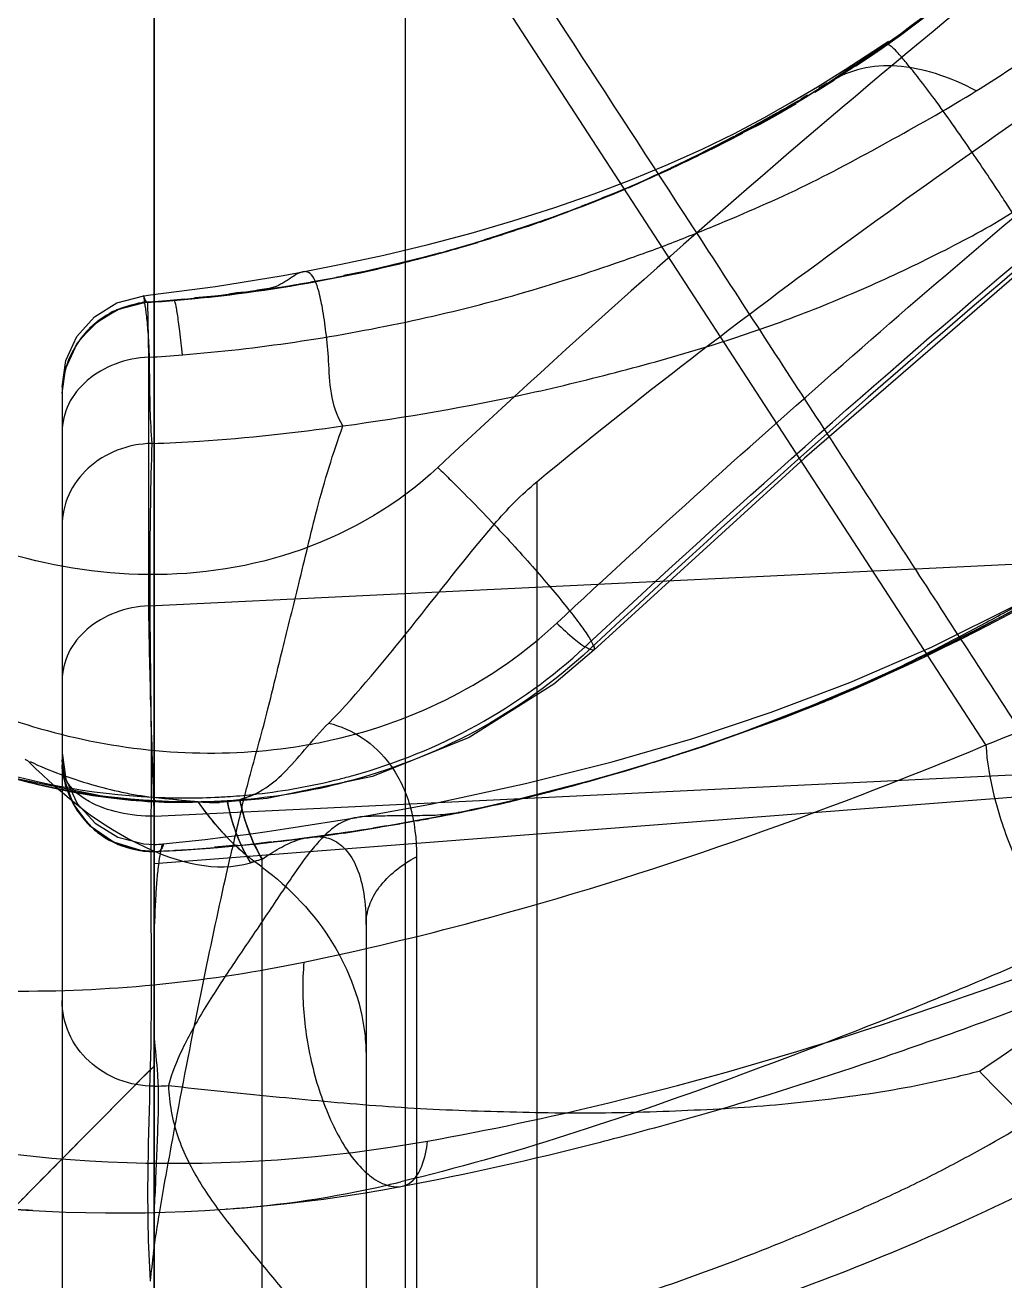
# Model space of a CAD drawing. Header units: millimetres. Extents: x 23075 to 24509, y -21593 to -20579.
# Drawn here: x 23388.79 to 23392.016, y -20964.942 to -20960.808 of the extents above; entities that cross this region are included whole.
import ezdxf

# ---------------------------------------------------------------- set-up
doc = ezdxf.new("R2010")
doc.units = ezdxf.units.MM
doc.header["$LTSCALE"] = 8
doc.layers.add('Cav-cor', color=30, linetype='Continuous')

# ---------------------------------------------------------------- blocks, each defined once
blk = doc.blocks.new('20160901.135302')
at = {"layer": 'Cav-cor', "color": 241}
for p, q in [((-2.7936, -31.62), (-2.7936, -59.3632)), ((-3.62, -73.9832), (-3.62, -34.1646)), ((-0.881, -54.6043), (-3.7562, -50.1842)), ((-1.0639, -52.1943), (-1.1621, -52.269)), ((-1.3563, -52.3967), (-1.1202, -52.2347)), ((-1.1878, -52.2829), (-1.1276, -52.2358)), ((-1.1222, -52.2361), (-1.1558, -52.2602)), ((-1.2235, -52.3056), (-1.158, -52.2615)), ((-1.2186, -52.299), (-1.2015, -52.2874)), ((-1.2465, -52.3281), (-1.3102, -52.3709)), ((-1.2955, -52.3569), (-1.2235, -52.3056)), ((-1.3912, -52.4202), (-1.2728, -52.3433)), ((-1.362, -52.4), (-1.3224, -52.374)), ((-1.3244, -52.3731), (-1.3509, -52.3937)), ((-1.2714, -52.3381), (-1.3342, -52.3827)), ((-1.3307, -52.3772), (-1.3147, -52.3668)), ((-1.3288, -52.3807), (-1.2798, -52.3455)), ((-1.3795, -52.416), (-1.444, -52.4565)), ((-1.4321, -52.4448), (-1.359, -52.4004)), ((-1.3833, -52.4158), (-1.3912, -52.4202)), ((-1.3509, -52.3937), (-1.362, -52.4)), ((-1.4359, -52.4483), (-1.5241, -52.5015)), ((-1.4315, -52.4414), (-1.4042, -52.4243)), ((-1.5214, -52.4986), (-1.5769, -52.5318)), ((-1.5348, -52.5033), (-1.4987, -52.4855)), ((-1.5255, -52.498), (-1.4692, -52.4682)), ((-1.4901, -52.4771), (-1.4684, -52.464)), ((-1.6282, -52.556), (-1.5988, -52.5397)), ((-1.5988, -52.5397), (-1.5697, -52.5234)), ((-1.6257, -52.5618), (-1.7658, -52.6298)), ((-1.7061, -52.5982), (-1.6616, -52.5743)), ((-1.6777, -52.5835), (-1.6282, -52.556)), ((-1.6178, -52.5544), (-1.6492, -52.5714)), ((-1.7676, -52.6301), (-1.742, -52.6172)), ((-1.742, -52.6172), (-1.7098, -52.6005)), ((-1.8171, -52.6588), (-1.9329, -52.7116)), ((-1.8747, -52.6852), (-1.7915, -52.6421)), ((-1.7915, -52.6421), (-1.7676, -52.6301)), ((-1.8908, -52.693), (-2.0156, -52.7503)), ((-1.889, -52.6922), (-1.9184, -52.7046)), ((-1.8841, -52.6901), (-1.9099, -52.7022)), ((-1.9043, -52.6978), (-1.8548, -52.6735)), ((-1.8975, -52.696), (-1.874, -52.6851)), ((-1.874, -52.6851), (-1.8566, -52.677)), ((-1.9955, -52.7416), (-2.0745, -52.777)), ((-2.0577, -52.7699), (-1.9955, -52.7416)), ((-1.9834, -52.7372), (-2.0517, -52.7664)), ((-1.9868, -52.7371), (-1.9188, -52.7074)), ((-1.97, -52.7293), (-1.9498, -52.7197)), ((-2.191, -52.8219), (-2.0979, -52.7868)), ((-2.146, -52.8037), (-2.0745, -52.777)), ((-2.122, -52.7967), (-2.0426, -52.7616)), ((-2.07, -52.7745), (-2.0969, -52.7861)), ((-2.0517, -52.7664), (-2.07, -52.7745)), ((-2.1868, -52.8226), (-2.2638, -52.8519)), ((-2.2384, -52.8406), (-2.1528, -52.8092)), ((-2.2138, -52.831), (-2.1977, -52.8246)), ((-2.1201, -52.7958), (-2.1794, -52.8194)), ((-2.5155, -52.9365), (-2.3165, -52.87)), ((-2.2826, -52.858), (-2.3918, -52.8983)), ((-2.3486, -52.8832), (-2.2555, -52.8482)), ((-2.2594, -52.8492), (-2.3054, -52.8675)), ((-2.3047, -52.8654), (-2.2666, -52.8519)), ((-2.2225, -52.8361), (-2.2555, -52.8482)), ((-2.2515, -52.8455), (-2.2271, -52.8362)), ((-2.4332, -52.9122), (-2.5099, -52.9352)), ((-2.484, -52.9268), (-2.4379, -52.9114)), ((-2.406, -52.9011), (-2.3724, -52.8893)), ((-2.616, -52.9678), (-2.5536, -52.9498)), ((-2.593, -52.9606), (-2.5121, -52.9372)), ((-2.4728, -52.9249), (-2.5618, -52.9515)), ((-2.4867, -52.9277), (-2.532, -52.942)), ((-2.9509, -53.0514), (-2.6895, -52.9878)), ((-2.716, -52.9947), (-2.7757, -53.011)), ((-2.681, -52.9865), (-2.7508, -53.0044)), ((-2.6774, -52.9844), (-2.7306, -52.999)), ((-2.7002, -52.9908), (-2.6857, -52.9868)), ((-2.6956, -52.9895), (-2.6239, -52.9695)), ((-2.5972, -52.9628), (-2.6528, -52.9779)), ((-2.5943, -52.9609), (-2.652, -52.9779)), ((-2.884, -53.0363), (-2.9487, -53.051)), ((-2.914, -53.0433), (-2.8234, -53.0225)), ((-2.8999, -53.0397), (-2.8546, -53.0297)), ((-2.7904, -53.0147), (-2.8812, -53.0358)), ((-2.7962, -53.015), (-2.8515, -53.0297)), ((-2.7194, -52.9968), (-2.8016, -53.0176)), ((-2.7943, -53.0147), (-2.7372, -53.0004)), ((-3.1408, -53.0867), (-3.0912, -53.0787)), ((-3.1301, -53.0465), (-3.1304, -53.0465)), ((-3.1119, -53.0828), (-2.9554, -53.0524)), ((-3.0679, -53.0749), (-3.1103, -53.0825)), ((-3.0274, -53.0672), (-3.1046, -53.0803)), ((-2.9619, -53.0541), (-3.0207, -53.0654)), ((-2.933, -53.047), (-2.9948, -53.059)), ((-2.9499, -53.0516), (-2.8945, -53.0378)), ((-3.4494, -53.1287), (-3.3185, -53.1144)), ((-3.4137, -53.1263), (-3.3067, -53.1123)), ((-3.3765, -53.1215), (-3.2714, -53.1061)), ((-3.3185, -53.1144), (-3.1177, -53.0839)), ((-3.3135, -53.1137), (-3.2395, -53.102)), ((-3.3104, -53.1122), (-3.2064, -53.0968)), ((-3.2486, -53.1033), (-3.2714, -53.1061)), ((-3.1259, -53.0853), (-3.2145, -53.1001)), ((-3.2141, -53.0995), (-3.1523, -53.0883)), ((-3.16, -53.09), (-3.1124, -53.0825)), ((-3.7425, -53.1709), (-3.6587, -53.1479)), ((-3.6412, -53.1466), (-3.659, -53.1483)), ((-3.6398, -53.1473), (-3.6565, -53.1488)), ((-3.5193, -53.1372), (-3.6505, -53.1488)), ((-3.6433, -53.1476), (-3.6432, -53.1476)), ((-3.6424, -53.1478), (-3.6433, -53.1483)), ((-3.6432, -53.1476), (-3.6424, -53.1478)), ((-3.6425, -53.1469), (-3.6426, -53.1469)), ((-3.6417, -53.1463), (-3.6412, -53.1466)), ((-3.5882, -53.143), (-3.6413, -53.1467)), ((-3.6412, -53.148), (-3.641, -53.148)), ((-3.6405, -53.1466), (-3.64, -53.1473)), ((-3.6373, -53.3279), (-3.6405, -53.1466)), ((-3.6402, -53.1458), (-3.6402, -53.1457)), ((-3.566, -53.1421), (-3.6289, -53.1473)), ((-3.5239, -53.1374), (-3.5921, -53.1432)), ((-3.5703, -53.1417), (-3.5342, -53.1384)), ((-3.5518, -53.1391), (-3.4423, -53.1306)), ((-3.4786, -53.1342), (-3.5302, -53.1393)), ((-3.51, -53.1371), (-3.448, -53.1302)), ((-3.3671, -53.1223), (-3.4857, -53.1325)), ((-3.4017, -53.1263), (-3.4461, -53.1311)), ((-3.3942, -53.1238), (-3.3715, -53.1209)), ((-3.3917, -53.1238), (-3.3765, -53.1215)), ((-3.7416, -53.1717), (-3.8165, -53.2183)), ((-3.8164, -53.2175), (-3.8739, -53.2827)), ((-3.8745, -53.2842), (-3.9108, -53.3633)), ((-3.923, -53.4464), (-3.9103, -53.3606)), ((-3.6373, -54.1466), (-3.6373, -53.3279)), ((-3.923, -53.4268), (-3.923, -59.1597)), ((-2.3597, -53.738), (-2.3597, -67.2256)), ((-3.6373, -54.1466), (-0.1887, -53.9795)), ((-0.9475, -54.2433), (-0.8504, -54.1926)), ((-0.8386, -54.1867), (-0.9091, -54.2237)), ((-0.9969, -54.2672), (-0.8696, -54.2021)), ((-2.2008, -54.2811), (-2.1907, -54.2717)), ((-1.1348, -54.3339), (-0.9969, -54.2672)), ((-1.0814, -54.3087), (-0.9811, -54.2596)), ((-0.9475, -54.2433), (-1.0278, -54.2834)), ((-2.1935, -54.2855), (-2.2008, -54.2811)), ((-2.1863, -54.2899), (-2.1935, -54.2855)), ((-2.1797, -54.2838), (-2.1863, -54.2899)), ((-2.172, -54.2921), (-2.1863, -54.2899)), ((-1.1909, -54.3607), (-1.0814, -54.3087)), ((-1.0641, -54.3011), (-1.1425, -54.3383)), ((-1.2814, -54.4008), (-1.1348, -54.3339)), ((-1.4602, -54.4766), (-1.2814, -54.4008)), ((-1.2701, -54.3962), (-1.3635, -54.4367)), ((-1.1909, -54.3607), (-1.2928, -54.4063)), ((-1.2302, -54.3791), (-1.2217, -54.3751)), ((-1.3458, -54.4291), (-1.4284, -54.4638)), ((-1.6594, -54.5538), (-1.4602, -54.4766)), ((-1.5237, -54.5023), (-1.4693, -54.4804)), ((-1.4163, -54.4588), (-1.4828, -54.486)), ((-1.8464, -54.5825), (-1.5883, -54.4968)), ((-1.4828, -54.486), (-1.5539, -54.5141)), ((-2.1122, -54.6596), (-1.8464, -54.5825)), ((-1.9293, -54.647), (-1.8912, -54.6346)), ((-1.889, -54.6339), (-1.9105, -54.6409)), ((-3.9178, -54.7094), (-3.923, -54.6535)), ((-3.6189, -54.8392), (-0.158, -54.6715)), ((-2.3969, -54.7317), (-2.1122, -54.6596)), ((-2.1233, -54.7048), (-1.955, -54.6541)), ((-2.1094, -54.7011), (-2.0377, -54.68)), ((-2.0025, -54.6687), (-1.9569, -54.6555)), ((-3.6194, -54.995), (0.2236, -54.6975)), ((-2.7102, -54.7992), (-2.3969, -54.7317)), ((-2.1757, -54.7198), (-2.4149, -54.7819)), ((-2.2827, -54.7498), (-2.2144, -54.7305)), ((-2.2448, -54.7397), (-2.2189, -54.7324)), ((-2.2189, -54.7324), (-2.2078, -54.7292)), ((-2.2078, -54.7292), (-2.1831, -54.7221)), ((-2.1532, -54.7139), (-2.1963, -54.726)), ((-2.1831, -54.7221), (-2.1765, -54.7202)), ((-2.1029, -54.6996), (-2.1695, -54.718)), ((-2.1415, -54.7101), (-2.1233, -54.7048)), ((-2.1415, -54.7101), (-2.1233, -54.7048)), ((-2.4313, -54.7856), (-2.3663, -54.7703)), ((-2.3945, -54.7782), (-2.3431, -54.7642)), ((-2.3595, -54.7695), (-2.2998, -54.7532)), ((-3.3308, -54.8095), (-3.3289, -54.8019)), ((-3.3289, -54.8019), (-3.3262, -54.7912)), ((-3.3262, -54.7912), (-3.325, -54.7865)), ((-3.325, -54.7865), (-3.3225, -54.7765)), ((-2.9462, -54.8421), (-2.7102, -54.7992)), ((-2.5485, -54.8133), (-2.6312, -54.8294)), ((-2.5142, -54.8059), (-2.582, -54.8192)), ((-2.53, -54.808), (-2.4733, -54.7953)), ((-2.4494, -54.7912), (-2.3942, -54.7767)), ((-3.1759, -54.8784), (-2.9511, -54.8428)), ((-2.9462, -54.8421), (-2.9511, -54.8428)), ((-2.8935, -54.839), (-2.8994, -54.8392)), ((-2.7288, -54.849), (-2.8199, -54.866)), ((-2.7533, -54.8534), (-2.818, -54.8648)), ((-2.6899, -54.8418), (-2.7667, -54.8555)), ((-2.6618, -54.8364), (-2.7388, -54.8512)), ((-2.5869, -54.8211), (-2.6748, -54.8382)), ((-2.6317, -54.8305), (-2.6618, -54.8364)), ((-3.2474, -54.8891), (-3.1759, -54.8784)), ((-3.0151, -54.8961), (-3.0987, -54.9075)), ((-3.0882, -54.9074), (-2.9819, -54.8912)), ((-3.0151, -54.8961), (-2.9456, -54.8858)), ((-2.9967, -54.8931), (-2.9175, -54.8815)), ((-2.9956, -54.8944), (-2.8764, -54.8745)), ((-2.7984, -54.8614), (-2.9064, -54.8806)), ((-2.8552, -54.871), (-2.9001, -54.8787)), ((-3.6306, -54.9144), (-3.6306, -54.9399)), ((-3.5902, -54.9301), (-3.4523, -54.9151)), ((-3.4523, -54.9151), (-3.3852, -54.9072)), ((-3.3461, -54.9347), (-3.4212, -54.9406)), ((-3.3277, -54.9342), (-3.2354, -54.923)), ((-3.2935, -54.9316), (-3.1781, -54.9166)), ((-3.2349, -54.9236), (-3.2919, -54.9306)), ((-3.2145, -54.9221), (-3.2269, -54.9235)), ((-3.2145, -54.9221), (-3.2005, -54.9205)), ((-3.2059, -54.9211), (-3.0727, -54.9037)), ((-3.2042, -54.9208), (-3.1238, -54.9102)), ((-3.1667, -54.9164), (-3.1556, -54.915)), ((-3.1556, -54.915), (-3.1377, -54.9127)), ((-3.0591, -54.9022), (-3.142, -54.9132)), ((-3.1377, -54.9127), (-3.1191, -54.9103)), ((-3.62, -54.9551), (-3.6642, -54.9521)), ((-3.6306, -54.9399), (-3.6307, -54.9831)), ((-3.5275, -54.9513), (-3.62, -54.9559)), ((-3.62, -54.955), (-3.6069, -54.9547)), ((-3.6058, -54.9547), (-3.6056, -54.9547)), ((-3.6056, -54.9547), (-3.6057, -54.9547)), ((-3.5718, -54.9529), (-3.6056, -54.9547)), ((-3.6051, -54.9546), (-3.6051, -54.9546)), ((-3.5517, -54.9502), (-3.4873, -54.9475)), ((-3.5449, -54.951), (-3.5359, -54.9505)), ((-3.4066, -54.9414), (-3.4338, -54.9436)), ((-3.3753, -54.9997), (-3.3707, -54.9788)), ((-3.3707, -54.9788), (-3.3693, -54.9728)), ((-3.2642, -60.138), (-3.2642, -54.9805)), ((-2.7558, -54.9721), (-2.7558, -67.4298)), ((-3.3816, -55.0282), (-3.3753, -54.9997)), ((-3.3029, -54.992), (-3.289, -54.9879)), ((-3.2642, -55.0064), (-3.289, -54.9879)), ((-3.3852, -55.0445), (-3.3816, -55.0282)), ((-2.922, -55.195), (-2.922, -67.7332)), ((-3.3772, -56.1319), (-3.3817, -56.1322))]:
    blk.add_line(p, q, dxfattribs=at)
for points in [[(4.5937, -50.0345), (4.5482, -50.0283), (4.2531, -50.0325), (3.8702, -50.1064), (3.4083, -50.2591), (2.8677, -50.4994), (2.2563, -50.8309), (1.5834, -51.2521), (0.8608, -51.7565), (0.1011, -52.3339), (-0.683, -52.9725), (-1.478, -53.6598), (-2.172, -54.2921)], [(-0.7874, -54.1646), (-0.8491, -54.1974), (-0.9089, -54.2285), (-0.967, -54.258), (-1.0237, -54.2862), (-1.0807, -54.3139), (-1.1388, -54.3414), (-1.1972, -54.3683), (-1.2551, -54.3943), (-1.3117, -54.4191), (-1.3663, -54.4424), (-1.4182, -54.464), (-1.4328, -54.47)], [(-1.1276, -52.2358), (-1.0881, -52.207), (-1.0416, -52.1721), (-0.9894, -52.1319), (-0.9344, -52.0883), (-0.8793, -52.0435), (-0.8241, -51.9974)], [(-1.1621, -52.269), (-1.2224, -52.3115), (-1.2465, -52.3281)], [(-3.1304, -53.0465), (-3.0041, -53.0219), (-2.8639, -52.9919), (-2.7181, -52.9566), (-2.5764, -52.919), (-2.4383, -52.879), (-2.3008, -52.8349), (-2.1706, -52.7899), (-2.0502, -52.7437), (-1.9334, -52.6954), (-1.8181, -52.6445), (-1.7091, -52.5913), (-1.6127, -52.5402), (-1.5252, -52.4906), (-1.4356, -52.4374), (-1.3449, -52.3812), (-1.2533, -52.322), (-1.2186, -52.299)], [(-1.3307, -52.3772), (-1.3941, -52.4216), (-1.4613, -52.4638)], [(-1.5106, -52.4923), (-1.4791, -52.4736), (-1.4005, -52.4265)], [(-1.5061, -52.494), (-1.5668, -52.5292), (-1.6257, -52.5618)], [(-1.6824, -52.5919), (-1.7338, -52.618), (-1.7775, -52.6396), (-1.8417, -52.6706)], [(-1.8551, -52.6755), (-1.8292, -52.6625), (-1.7986, -52.6468), (-1.7658, -52.6298)], [(-2.0307, -52.7583), (-1.973, -52.7302), (-1.9498, -52.7198)], [(-2.3304, -52.8748), (-2.3939, -52.899), (-2.45, -52.9156)], [(-3.6536, -53.1253), (-3.6317, -53.1228), (-3.4181, -53.0946), (-3.1955, -53.0585), (-3.1301, -53.0465)], [(-3.923, -53.425), (-3.9105, -53.339), (-3.8739, -53.2602), (-3.8164, -53.195), (-3.7427, -53.149), (-3.654, -53.1253)], [(-3.9103, -53.3614), (-3.8733, -53.2821), (-3.8151, -53.2168), (-3.7406, -53.1709), (-3.6561, -53.1484)], [(-3.6505, -53.1488), (-3.7303, -53.1677), (-3.802, -53.2074), (-3.8604, -53.2649)], [(-3.8326, -53.2316), (-3.7576, -53.1777), (-3.6697, -53.1492), (-3.6407, -53.1459)], [(-0.8724, -54.2046), (-0.7751, -54.1516), (-0.7004, -54.1103)], [(-1.5883, -54.4968), (-1.3289, -54.3991), (-1.0599, -54.2826), (-0.7673, -54.1362)], [(-2.172, -54.2921), (-2.3039, -54.4039), (-2.5825, -54.5801), (-2.9004, -54.7084), (-3.2474, -54.7806), (-3.4051, -54.7932)], [(-3.7704, -54.7778), (-4.1102, -54.7084), (-4.4903, -54.5636), (-4.7475, -54.4192)], [(-1.4192, -54.4644), (-1.5459, -54.5147), (-1.8129, -54.6107), (-2.0683, -54.691), (-2.3221, -54.7604), (-2.5745, -54.8185)], [(-3.923, -54.6302), (-3.9102, -54.7172), (-3.8728, -54.7969), (-3.814, -54.8623), (-3.7388, -54.908), (-3.6536, -54.93), (-3.62, -54.9317)], [(-3.62, -54.9563), (-3.6536, -54.9546), (-3.7387, -54.9326), (-3.8139, -54.8869), (-3.8727, -54.8215), (-3.9102, -54.7419), (-3.923, -54.6548)], [(-3.8299, -54.8715), (-3.8865, -54.7973), (-3.9178, -54.7095)], [(-3.405, -54.7932), (-3.5972, -54.7928), (-3.7704, -54.7778)], [(-3.8299, -54.8702), (-3.7534, -54.9235), (-3.6642, -54.9508)], [(-3.3852, -54.9072), (-3.3169, -54.8986), (-3.2474, -54.8891)], [(-3.2935, -54.9316), (-3.4098, -54.9425), (-3.5275, -54.9513)]]:
    blk.add_lwpolyline(points, dxfattribs=at)
for centre, radius, start, end in [((-3.7598, -49.068), 4.0641, 285.0136, 287.3884), ((-4.0423, -48.0809), 5.09, 285.4573, 287.3831), ((-3.9064, -48.5224), 4.629, 281.9744, 285.0163), ((-3.6215, -53.4485), 0.3015, 93.9797, 180.0005), ((-3.9916, -48.2024), 4.9576, 274.0384, 276.2944), ((-3.9566, -48.1503), 5.0063, 273.6202, 274.6172), ((-4.0124, -47.2844), 6.0552, 273.55142, 274.61028), ((-3.9474, -48.3447), 6.6175, 290.91019, 299.37497), ((-3.9558, -48.3221), 6.6412, 292.81024, 298.69137), ((-5.3957, -45.77), 9.5641, 296.16524, 298.16921), ((-4.2049, -48.1881), 6.8687, 295.74245, 296.14456), ((-3.894, -48.4893), 6.4631, 290.22704, 292.87968), ((-3.7274, -48.9326), 5.9895, 289.59627, 290.19808), ((-3.4191, -52.8727), 1.7576, 280.2414, 282.775), ((-3.7815, -48.7757), 6.1555, 288.24888, 289.58074), ((-4.0858, -47.8512), 7.1288, 287.39175, 288.01709), ((-3.9595, -48.241), 6.719, 288.02109, 288.26255), ((-3.6216, -54.6536), 0.3014, 180.0017, 272.9535), ((-3.5066, -52.7455), 2.0327, 276.3598, 284.1608), ((-3.4933, -52.7824), 2.008, 279.7239, 284.4088), ((-3.4926, -52.8061), 1.9705, 284.1958, 285.5358), ((-3.9642, -48.3997), 6.5683, 285.13938, 285.54951), ((-4.0125, -48.2258), 6.7488, 285.54881, 285.79097), ((-5.9803, -41.5725), 13.6869, 286.1356, 286.28807), ((-4.0575, -48.0666), 6.9143, 285.79122, 286.0877), ((-4.6869, -45.8711), 9.1982, 286.18301, 286.33382), ((-3.5155, -52.6692), 2.1096, 273.7151, 274.8236), ((-3.514, -52.6867), 2.092, 274.8235, 276.0267), ((-3.502, -52.7307), 2.0604, 275.0202, 279.7189), ((-3.5128, -52.6988), 2.0798, 276.0276, 276.3867), ((-3.8272, -48.9161), 6.0341, 283.23193, 284.96755), ((-3.9247, -48.5451), 6.4176, 284.95293, 285.13847), ((-3.5181, -52.6116), 2.1671, 267.2013, 272.9642), ((-3.555, -52.9104), 1.882, 272.0144, 272.3996), ((-2.554, -54.1433), 1.1268, 215.0707, 217.3947), ((-3.5068, -52.671), 2.1204, 270.9142, 272.7276), ((-3.5164, -52.6556), 2.1232, 272.9813, 273.7155), ((-3.5063, -52.6822), 2.1091, 272.7285, 273.4646), ((-3.5058, -52.6914), 2.0999, 273.4643, 274.5829), ((-2.7786, -54.6813), 0.6095, 190.3697, 210.647), ((-3.4165, -54.4779), 0.3155, 277.0263, 284.4697), ((2.9114, -56.3655), 6.4332, 166.00262, 166.82454), ((-3.5051, -52.6998), 2.0915, 274.5833, 275.0308), ((-2.7388, -54.6724), 0.609, 190.4946, 210.3836), ((-3.7714, -49.1374), 5.8059, 280.89891, 283.1952), ((-2.6486, -54.2149), 1.0082, 217.426, 218.2775), ((-2.691, -54.2485), 0.9541, 218.2755, 219.4157), ((-3.9648, -48.1333), 6.8284, 280.19061, 280.4652), ((-3.9087, -48.436), 6.5206, 280.46396, 280.91839), ((-2.7682, -53.9557), 0.8841, 279.0565, 279.7289), ((-4.1311, -47.2285), 7.7482, 277.87842, 278.68144), ((-4.2243, -46.6078), 8.3758, 278.6707, 279.31649), ((-4.1155, -47.2706), 7.7042, 279.31616, 279.75167), ((-3.6215, -54.6302), 0.3015, 270.2851, 276.073), ((-4.0055, -47.9391), 7.0274, 273.83168, 277.65774), ((-3.899, -49.0379), 5.9239, 274.81848, 276.63536), ((5.6256, -56.991), 9.2186, 167.08509, 167.35406), ((3.7332, -56.5574), 7.2771, 166.82828, 167.08248), ((-3.9625, -48.4867), 6.4788, 276.75512, 277.05552), ((-4.0412, -47.8724), 7.0981, 277.46396, 277.87188), ((-3.9438, -48.4043), 6.5591, 273.17248, 273.565), ((-3.9217, -48.7461), 6.2166, 273.5577, 274.80136), ((-2.8396, -54.3845), 0.7523, 230.5299, 233.3192), ((-2.7928, -54.689), 0.5933, 207.7563, 210.7118), ((-2.1664, -58.7371), 3.9138, 106.29, 106.8808), ((-2.145, -58.7915), 3.972, 106.3662, 106.7396), ((19.921, -55.0235), 23.5518, 179.90157, 180.16987), ((-6.4419, -40.4277), 16.0771, 290.02984, 291.44191), ((-5.9085, -41.8883), 14.522, 288.69584, 290.02622), ((123.6416, -182.0771), 179.378, 135.191051, 135.389017), ((-5.4077, -43.3817), 12.947, 286.17326, 288.71493), ((-3.6215, -55.4053), 0.3223, 270.2682, 272.8703), ((-3.867, -49.5745), 6.1582, 272.43509, 272.74232), ((-3.5501, -51.2442), 4.7374, 256.0589, 280.0941), ((-5.0782, -44.5004), 11.7807, 284.89665, 286.15008), ((-3.7378, -51.1199), 5.025, 256.8246, 280.7266), ((-3.6227, -52.7181), 3.4226, 274.0388, 282.977), ((-4.2142, -50.1538), 6.0543, 282.98209, 283.43382), ((-1.0692, -56.6181), 2.5757, 172.3977, 174.4404)]:
    blk.add_arc(centre, radius, start, end, dxfattribs=at)
at = {"layer": 'Cav-cor', "color": 241, "extrusion": (0, 0, -1)}
blk.add_ellipse((-3.922, -55.6304), major_axis=(-1, 0), ratio=0.809558, start_param=3.046786, end_param=3.141593, dxfattribs=at)
at = {"layer": 'Cav-cor', "color": 241}
for points in [[(-5.8399, -54.5158), (-5.6598, -54.1472), (-5.2994, -53.4454), (-4.8014, -52.4748), (-4.376, -51.58), (-4.0314, -50.7459), (-3.7701, -49.9722), (-3.5859, -49.261), (-3.482, -48.6061), (-3.4594, -47.995), (-3.5254, -47.4091), (-3.699, -46.8292), (-3.9756, -46.2416), (-4.3634, -45.629), (-4.8649, -44.9893), (-5.4677, -44.3216), (-5.9597, -43.851), (-6.2296, -43.6135)], [(-1.362, -52.4), (-1.3694, -52.4048), (-1.3758, -52.4111), (-1.3833, -52.4158)], [(-2.0561, -52.7684), (-2.0038, -52.7453), (-1.952, -52.7209), (-1.9005, -52.696)], [(-2.3099, -52.8676), (-2.2274, -52.8384), (-2.1455, -52.8075), (-2.0653, -52.7724)], [(-2.5005, -53.8785), (-2.4575, -53.8281), (-2.4107, -53.7803), (-2.3597, -53.738)], [(-2.1229, -54.7063), (-2.163, -54.7178), (-2.2033, -54.7289), (-2.2436, -54.7396)], [(-3.3377, -54.7834), (-3.3142, -54.7773), (-3.2914, -54.7682), (-3.2702, -54.7564)], [(-3.4889, -54.7912), (-3.5828, -54.7945), (-3.6772, -54.7896), (-3.7704, -54.7778)], [(-3.7703, -54.7777), (-3.6727, -54.7901), (-3.5738, -54.7959), (-3.4756, -54.7916)], [(-3.3178, -54.9653), (-3.3465, -54.9109), (-3.3669, -54.8515), (-3.3781, -54.791)], [(-3.2642, -54.9805), (-3.2998, -54.92), (-3.3248, -54.8523), (-3.3377, -54.7834)], [(-2.8994, -54.8392), (-2.915, -54.8395), (-2.9307, -54.8399), (-2.9462, -54.8421)], [(-2.5778, -54.8192), (-2.5914, -54.822), (-2.6051, -54.8247), (-2.6188, -54.827)], [(-3.6223, -56.2773), (-3.6162, -56.2316), (-3.6091, -56.186), (-3.6014, -56.1404)]]:
    blk.add_open_spline(points, degree=3, dxfattribs=at)
for points, knots in [([(-5.8399, -54.5158), (-5.6667, -54.1613), (-5.3211, -53.4869), (-4.8234, -52.5187), (-4.3944, -51.6209), (-4.0466, -50.786), (-3.782, -50.0112), (-3.5933, -49.2957), (-3.4844, -48.6316), (-3.4584, -48.006), (-3.5262, -47.4017), (-3.7068, -46.8078), (-3.9935, -46.2091), (-4.3888, -45.5937), (-4.8943, -44.9545), (-5.5084, -44.2796), (-5.9745, -43.838), (-6.2296, -43.6135)], [0, 0, 0, 0, 0.096126, 0.184602, 0.265199, 0.338482, 0.404797, 0.464527, 0.518538, 0.568442, 0.616613, 0.665929, 0.718925, 0.777845, 0.843763, 0.917222, 1, 1, 1, 1]), ([(4.6265, -48.4989), (4.623, -48.7603), (4.6056, -49.2835), (4.5464, -50.0672), (4.4465, -50.849), (4.287, -51.6249), (4.0551, -52.3892), (3.7409, -53.1335), (3.34, -53.8493), (2.8473, -54.5253), (2.2579, -55.1458), (1.5749, -55.6935), (0.8172, -56.1677), (0.0014, -56.5695), (-0.8597, -56.8999), (-2.0579, -57.2441), (-2.9932, -57.3823), (-3.62, -57.4144)], [0, 0, 0, 0, 0.057408, 0.114885, 0.172476, 0.230318, 0.288592, 0.347524, 0.407346, 0.468316, 0.530695, 0.594644, 0.659999, 0.726527, 0.793992, 0.862204, 1, 1, 1, 1]), ([(4.7816, -50.203), (4.7944, -50.1262), (4.7993, -49.9734), (4.7171, -49.7581), (4.544, -49.5927), (4.2913, -49.4911), (3.9658, -49.4573), (3.5695, -49.4968), (3.1066, -49.6152), (2.5834, -49.8154), (2.0081, -50.0967), (1.1496, -50.5939), (0.024, -51.3785), (-1.3365, -52.4709), (-2.2379, -53.2725), (-2.686, -53.691)], [0, 0, 0, 0, 0.025208, 0.048342, 0.0724, 0.10045, 0.134908, 0.177357, 0.228661, 0.28908, 0.358323, 0.435635, 0.609899, 0.801612, 1, 1, 1, 1]), ([(-2.3597, -53.738), (-2.0276, -53.4627), (-1.3462, -52.942), (-0.3073, -52.2177), (0.7139, -51.5565), (1.6829, -50.9794), (2.5709, -50.5128), (3.502, -50.1165), (4.2021, -49.9694), (4.5958, -50.0348)], [0, 0, 0, 0, 0.161845, 0.321443, 0.475076, 0.618048, 0.744706, 0.850278, 1, 1, 1, 1]), ([(3.7038, -50.0929), (3.494, -50.1679), (3.0538, -50.3567), (2.3819, -50.7168), (1.6641, -51.1656), (0.9134, -51.6905), (0.1421, -52.2778), (-0.9062, -53.1317), (-1.6753, -53.8132), (-2.1797, -54.2838)], [0, 0, 0, 0, 0.092031, 0.197463, 0.314663, 0.441526, 0.575753, 0.715046, 1, 1, 1, 1]), ([(-2.1907, -54.2717), (-1.7198, -53.8326), (-0.7729, -52.991), (0.4422, -52.0129), (1.4065, -51.3167), (2.0905, -50.8671), (2.7398, -50.4895), (3.1682, -50.2791), (3.3749, -50.1896)], [0, 0, 0, 0, 0.278777, 0.548285, 0.674943, 0.793632, 0.902511, 1, 1, 1, 1]), ([(-3.5162, -50.3336), (-3.6459, -50.7054), (-3.942, -51.4361), (-4.633, -52.8495), (-5.2057, -53.8805), (-5.5611, -54.5809)], [0, 0, 0, 0, 0.250338, 0.50059, 1, 1, 1, 1]), ([(-3.5162, -50.3337), (-3.2207, -50.7879), (-2.6469, -51.6695), (-1.9425, -52.7523), (-1.4093, -53.5723), (-1.0362, -54.1453), (-0.6843, -54.6866), (-0.4579, -55.0372), (-0.3478, -55.2064)], [0, 0, 0, 0, 0.27973, 0.542936, 0.666751, 0.784565, 0.895832, 1, 1, 1, 1]), ([(-2.2943, -54.2034), (-1.9745, -53.9049), (-1.3285, -53.3212), (-0.3449, -52.4879), (0.6337, -51.718), (1.2944, -51.2454), (1.6216, -51.0268)], [0, 0, 0, 0, 0.260043, 0.517415, 0.766122, 1, 1, 1, 1]), ([(-0.9128, -52.4513), (-0.847, -52.4107), (-0.7196, -52.3258), (-0.5351, -52.1932), (-0.3576, -52.0588), (-0.2442, -51.9651), (-0.1887, -51.9181)], [0, 0, 0, 0, 0.25785, 0.509819, 0.757489, 1, 1, 1, 1]), ([(-1.2727, -52.3432), (-1.2581, -52.3332), (-1.2002, -52.2931), (-1.143, -52.252), (-1.1003, -52.2209)], [0, 0, 0, 0, 0.251487, 1, 1, 1, 1]), ([(-1.2465, -52.3281), (-1.2522, -52.3319), (-1.2655, -52.337), (-1.2838, -52.3492), (-1.3036, -52.3611), (-1.3176, -52.3687), (-1.3244, -52.3731)], [0, 0, 0, 0, 0.227665, 0.469734, 0.729069, 1, 1, 1, 1]), ([(-1.2186, -52.299), (-1.2212, -52.3007), (-1.231, -52.3101), (-1.238, -52.3223), (-1.2465, -52.3281)], [0, 0, 0, 0, 0.232626, 1, 1, 1, 1]), ([(-0.9257, -52.6546), (-0.9471, -52.6233), (-0.9883, -52.564), (-1.0469, -52.4824), (-1.0978, -52.415), (-1.1389, -52.3635), (-1.1702, -52.3268), (-1.1912, -52.3053), (-1.2076, -52.2945), (-1.2161, -52.2972), (-1.2186, -52.2989)], [0, 0, 0, 0, 0.243149, 0.461908, 0.642586, 0.783187, 0.884545, 0.948308, 0.980452, 1, 1, 1, 1]), ([(-0.9128, -52.4513), (-0.9557, -52.4284), (-1.0407, -52.3915), (-1.1699, -52.3646), (-1.2897, -52.3718), (-1.3607, -52.4008), (-1.3912, -52.4202)], [0, 0, 0, 0, 0.291538, 0.551115, 0.783462, 1, 1, 1, 1]), ([(-1.899, -52.6952), (-1.8524, -52.6727), (-1.7597, -52.6273), (-1.5754, -52.5338), (-1.4427, -52.4533), (-1.3563, -52.3967)], [0, 0, 0, 0, 0.250068, 0.500069, 1, 1, 1, 1]), ([(-3.5257, -53.32), (-3.279, -53.3003), (-2.9134, -53.2454), (-2.4405, -53.1302), (-2.1575, -53.0396), (-1.9379, -52.9611), (-1.7274, -52.8766), (-1.4735, -52.7666), (-1.1881, -52.6111), (-1.0025, -52.5065), (-0.9128, -52.4513)], [0, 0, 0, 0, 0.267123, 0.397732, 0.525176, 0.587768, 0.649378, 0.770046, 0.88625, 1, 1, 1, 1]), ([(-1.6611, -52.5744), (-1.638, -52.5617), (-1.5472, -52.5116), (-1.457, -52.4606), (-1.3912, -52.4202)], [0, 0, 0, 0, 0.254926, 1, 1, 1, 1]), ([(-2.0122, -52.7488), (-1.9516, -52.7227), (-1.8326, -52.6682), (-1.7178, -52.6055), (-1.6611, -52.5744)], [0, 0, 0, 0, 0.505303, 1, 1, 1, 1]), ([(-0.7942, -52.8515), (-0.8046, -52.8355), (-0.8479, -52.7695), (-0.8919, -52.7039), (-0.9257, -52.6546)], [0, 0, 0, 0, 0.242479, 1, 1, 1, 1]), ([(-2.5453, -52.9464), (-2.453, -52.9175), (-2.273, -52.8575), (-2.0975, -52.7855), (-2.0122, -52.7488)], [0, 0, 0, 0, 0.510347, 1, 1, 1, 1]), ([(-1.7824, -53.2878), (-1.6962, -53.261), (-1.5252, -53.2029), (-1.2744, -53.1006), (-1.03, -52.9844), (-0.8704, -52.8997), (-0.7942, -52.8515)], [0, 0, 0, 0, 0.250177, 0.500203, 0.750158, 1, 1, 1, 1]), ([(-3.5536, -53.1403), (-3.5021, -53.1362), (-3.2982, -53.1169), (-3.0958, -53.0825), (-2.946, -53.0507)], [0, 0, 0, 0, 0.252276, 1, 1, 1, 1]), ([(-3.1304, -53.0465), (-3.1411, -53.0486), (-3.1612, -53.0609), (-3.1966, -53.0858), (-3.2277, -53.1003), (-3.2486, -53.1033)], [0, 0, 0, 0, 0.249049, 0.518987, 1, 1, 1, 1]), ([(-2.9983, -53.5543), (-3.0182, -53.5219), (-3.0407, -53.4491), (-3.0442, -53.3437), (-3.0528, -53.2502), (-3.0637, -53.1725), (-3.0763, -53.1127), (-3.0896, -53.0722), (-3.1078, -53.0475), (-3.1239, -53.0453), (-3.1301, -53.0465)], [0, 0, 0, 0, 0.210039, 0.407612, 0.582447, 0.728213, 0.841035, 0.918416, 0.965099, 1, 1, 1, 1]), ([(-3.3185, -53.1144), (-3.3344, -53.1166), (-3.3759, -53.1222), (-3.4174, -53.1279), (-3.4431, -53.1308)], [0, 0, 0, 0, 0.38336, 1, 1, 1, 1]), ([(-3.3475, -53.1164), (-3.3517, -53.117), (-3.3663, -53.1191), (-3.3806, -53.1225), (-3.391, -53.1238)], [0, 0, 0, 0, 0.29076, 1, 1, 1, 1]), ([(-3.3135, -53.1137), (-3.3162, -53.114), (-3.3275, -53.1151), (-3.3388, -53.1153), (-3.3474, -53.1164)], [0, 0, 0, 0, 0.238375, 1, 1, 1, 1]), ([(-3.2715, -53.1061), (-3.2822, -53.1075), (-3.2961, -53.1108), (-3.3101, -53.1132), (-3.3134, -53.1137)], [0, 0, 0, 0, 0.765843, 1, 1, 1, 1]), ([(-3.6545, -53.1254), (-3.6548, -53.1253), (-3.6541, -53.1279), (-3.6543, -53.1304), (-3.6528, -53.1382), (-3.6515, -53.1486), (-3.6492, -53.164), (-3.6465, -53.1837), (-3.6437, -53.2083), (-3.6397, -53.2503), (-3.6362, -53.3142), (-3.6355, -53.4026), (-3.634, -53.5038), (-3.6305, -53.575), (-3.6275, -53.6118)], [0, 0, 0, 0, 0.002034, 0.009311, 0.023241, 0.045211, 0.076527, 0.117615, 0.16835, 0.228621, 0.377426, 0.561679, 0.772566, 1, 1, 1, 1]), ([(-3.6422, -53.1467), (-3.6433, -53.1467), (-3.6467, -53.1447), (-3.6487, -53.1398), (-3.651, -53.1348), (-3.6524, -53.1305), (-3.6539, -53.1279), (-3.654, -53.1255), (-3.6545, -53.1254)], [0, 0, 0, 0, 0.12908, 0.416428, 0.605843, 0.787823, 0.932459, 1, 1, 1, 1]), ([(-3.528, -53.1388), (-3.5299, -53.139), (-3.5385, -53.1397), (-3.547, -53.14), (-3.5536, -53.1403)], [0, 0, 0, 0, 0.229333, 1, 1, 1, 1]), ([(-3.5261, -53.32), (-3.5291, -53.2941), (-3.5333, -53.2578), (-3.5391, -53.2131), (-3.5428, -53.1874), (-3.546, -53.1678), (-3.5488, -53.1526), (-3.5508, -53.1457), (-3.5526, -53.1401), (-3.5536, -53.1403)], [0, 0, 0, 0, 0.429268, 0.601221, 0.743086, 0.854187, 0.933946, 0.982162, 1, 1, 1, 1]), ([(-3.4741, -53.1323), (-3.4795, -53.1329), (-3.4974, -53.135), (-3.5152, -53.1376), (-3.5278, -53.1388)], [0, 0, 0, 0, 0.298396, 1, 1, 1, 1]), ([(-3.4461, -53.1311), (-3.449, -53.1314), (-3.4528, -53.132), (-3.4566, -53.1319), (-3.4582, -53.1322), (-3.4587, -53.1307), (-3.4611, -53.1313), (-3.4641, -53.1312), (-3.4687, -53.1317), (-3.4721, -53.1321), (-3.4739, -53.1323)], [0, 0, 0, 0, 0.309088, 0.385722, 0.425765, 0.457927, 0.518261, 0.636503, 0.801079, 1, 1, 1, 1]), ([(-2.9983, -53.5543), (-2.7928, -53.5258), (-2.4852, -53.4737), (-2.0818, -53.3747), (-1.8816, -53.3187), (-1.7824, -53.2878)], [0, 0, 0, 0, 0.499627, 0.749841, 1, 1, 1, 1]), ([(-3.6373, -53.3279), (-3.6748, -53.3295), (-3.7481, -53.344), (-3.8424, -53.3979), (-3.9072, -53.4779), (-3.923, -53.5432), (-3.923, -53.5746)], [0, 0, 0, 0, 0.272528, 0.531794, 0.772655, 1, 1, 1, 1]), ([(-3.6275, -53.6118), (-3.575, -53.6102), (-3.3645, -53.6), (-3.1549, -53.5758), (-2.9983, -53.5543)], [0, 0, 0, 0, 0.249366, 1, 1, 1, 1]), ([(-3.2452, -54.4858), (-3.2288, -54.421), (-3.1963, -54.2833), (-3.14, -54.0644), (-3.0835, -53.8163), (-3.031, -53.6439), (-2.9983, -53.5543)], [0, 0, 0, 0, 0.208013, 0.440334, 0.703144, 1, 1, 1, 1]), ([(-3.6275, -53.6118), (-3.666, -53.6125), (-3.7426, -53.6272), (-3.8405, -53.6869), (-3.9071, -53.7764), (-3.923, -53.8483), (-3.923, -53.8834)], [0, 0, 0, 0, 0.261927, 0.51691, 0.762029, 1, 1, 1, 1]), ([(-3.6275, -53.6118), (-3.6319, -53.7453), (-3.6353, -53.9902), (-3.6328, -54.3277), (-3.6286, -54.6284), (-3.6302, -54.8177), (-3.6306, -54.9144)], [0, 0, 0, 0, 0.307555, 0.564049, 0.777295, 1, 1, 1, 1]), ([(-2.686, -53.691), (-2.8139, -53.8103), (-3.1214, -53.9925), (-3.6357, -54.07), (-4.1314, -53.988), (-4.4295, -53.8472), (-4.5642, -53.7602)], [0, 0, 0, 0, 0.260864, 0.515287, 0.76077, 1, 1, 1, 1]), ([(-2.686, -53.691), (-2.6714, -53.7049), (-2.6083, -53.7661), (-2.547, -53.8292), (-2.5005, -53.8785)], [0, 0, 0, 0, 0.229384, 1, 1, 1, 1]), ([(-0.9026, -55.678), (-0.8067, -55.6138), (-0.665, -55.5159), (-0.4802, -55.3809), (-0.3455, -55.277), (-0.2129, -55.1698), (-0.0802, -55.0617), (0.0511, -54.9507), (0.222, -54.7964), (0.4325, -54.5988), (0.6322, -54.3889), (0.7846, -54.2126), (0.8965, -54.0754), (1.0089, -53.9357), (1.0843, -53.8419), (1.1213, -53.7938)], [0, 0, 0, 0, 0.12459, 0.185901, 0.246985, 0.308321, 0.369961, 0.431799, 0.49386, 0.618499, 0.743444, 0.806429, 0.870048, 0.934559, 1, 1, 1, 1]), ([(-0.881, -54.6043), (-0.7286, -54.5431), (-0.1414, -54.2975), (0.4335, -54.0236), (0.8565, -53.8137)], [0, 0, 0, 0, 0.258028, 1, 1, 1, 1]), ([(-3.0448, -54.5323), (-2.9481, -54.4332), (-2.7679, -54.2134), (-2.5947, -53.9889), (-2.5005, -53.8785)], [0, 0, 0, 0, 0.488326, 1, 1, 1, 1]), ([(-2.5005, -53.8785), (-2.4549, -53.9269), (-2.3896, -53.9985), (-2.309, -54.0922), (-2.2587, -54.1534), (-2.2186, -54.2053), (-2.1904, -54.2454), (-2.1752, -54.2717), (-2.1702, -54.2857), (-2.1708, -54.2909), (-2.172, -54.2921)], [0, 0, 0, 0, 0.374974, 0.546109, 0.697011, 0.821649, 0.915129, 0.974154, 0.990647, 1, 1, 1, 1]), ([(-0.8808, -54.2012), (-0.8294, -54.1738), (-0.7269, -54.1181), (-0.6263, -54.059), (-0.576, -54.0293)], [0, 0, 0, 0, 0.498943, 1, 1, 1, 1]), ([(-3.6373, -54.1466), (-3.6748, -54.1482), (-3.7481, -54.1626), (-3.8424, -54.2165), (-3.9072, -54.2965), (-3.923, -54.3619), (-3.923, -54.3932)], [0, 0, 0, 0, 0.272496, 0.531799, 0.772682, 1, 1, 1, 1]), ([(-3.6189, -54.8392), (-3.6236, -54.7151), (-3.6306, -54.4842), (-3.6362, -54.2533), (-3.6373, -54.1466)], [0, 0, 0, 0, 0.537937, 1, 1, 1, 1]), ([(-3.0305, -54.5867), (-2.895, -54.556), (-2.629, -54.4612), (-2.3968, -54.2991), (-2.2943, -54.2034)], [0, 0, 0, 0, 0.497688, 1, 1, 1, 1]), ([(-2.2943, -54.2034), (-2.2755, -54.2213), (-2.2499, -54.245), (-2.2182, -54.2703), (-2.206, -54.2786), (-2.2008, -54.2811)], [0, 0, 0, 0, 0.638872, 0.857734, 1, 1, 1, 1]), ([(-4.5678, -54.2879), (-4.3589, -54.4237), (-3.8831, -54.6285), (-3.3604, -54.6481), (-3.1066, -54.6022)], [0, 0, 0, 0, 0.491362, 1, 1, 1, 1]), ([(-2.1862, -54.2899), (-2.2993, -54.3951), (-2.5535, -54.5766), (-2.8444, -54.6889), (-2.9936, -54.7272)], [0, 0, 0, 0, 0.500542, 1, 1, 1, 1]), ([(-2.9648, -54.7046), (-2.8237, -54.6654), (-2.5489, -54.5548), (-2.3083, -54.3813), (-2.2008, -54.2811)], [0, 0, 0, 0, 0.499206, 1, 1, 1, 1]), ([(-4.7816, -54.3808), (-4.7079, -54.4315), (-4.3975, -54.6216), (-4.0426, -54.7433), (-3.7703, -54.7777)], [0, 0, 0, 0, 0.246044, 1, 1, 1, 1]), ([(-3.7704, -54.7778), (-3.8627, -54.7662), (-4.2206, -54.6948), (-4.5583, -54.5344), (-4.7816, -54.3808)], [0, 0, 0, 0, 0.255552, 1, 1, 1, 1]), ([(-4.7814, -54.3973), (-4.6111, -54.5079), (-4.238, -54.6883), (-3.83, -54.7662), (-3.6239, -54.7762)], [0, 0, 0, 0, 0.495948, 1, 1, 1, 1]), ([(-1.4192, -54.4644), (-1.4034, -54.4578), (-1.3398, -54.4308), (-1.2771, -54.4017), (-1.2302, -54.3791)], [0, 0, 0, 0, 0.246817, 1, 1, 1, 1]), ([(-3.4889, -54.7912), (-3.7116, -54.7931), (-4.1565, -54.7274), (-4.5631, -54.5382), (-4.7475, -54.4192)], [0, 0, 0, 0, 0.503727, 1, 1, 1, 1]), ([(-2.1233, -54.7048), (-2.0699, -54.6893), (-1.959, -54.6574), (-1.79, -54.6009), (-1.6131, -54.5385), (-1.493, -54.4946), (-1.4328, -54.47)], [0, 0, 0, 0, 0.228796, 0.474449, 0.732482, 1, 1, 1, 1]), ([(-3.3225, -54.7765), (-3.3161, -54.7513), (-3.2908, -54.6543), (-3.2633, -54.5578), (-3.2452, -54.4858)], [0, 0, 0, 0, 0.259442, 1, 1, 1, 1]), ([(-3.3377, -54.7834), (-3.3111, -54.7765), (-3.2576, -54.7541), (-3.1876, -54.6946), (-3.1209, -54.6161), (-3.0724, -54.5605), (-3.0448, -54.5323)], [0, 0, 0, 0, 0.210406, 0.435723, 0.697189, 1, 1, 1, 1]), ([(-3.0448, -54.5322), (-3.0059, -54.5422), (-2.9279, -54.576), (-2.8313, -54.6704), (-2.7679, -54.8084), (-2.7558, -54.9152), (-2.7558, -54.9721)], [0, 0, 0, 0, 0.212186, 0.439883, 0.698945, 1, 1, 1, 1]), ([(-3.1265, -55.3191), (-2.9366, -55.2798), (-2.1716, -55.0967), (-1.4281, -54.8312), (-0.881, -54.6043)], [0, 0, 0, 0, 0.246633, 1, 1, 1, 1]), ([(-0.8811, -54.6043), (-0.8781, -54.6602), (-0.8569, -54.779), (-0.7989, -54.9535), (-0.7189, -55.1178), (-0.6514, -55.2164), (-0.6147, -55.2574)], [0, 0, 0, 0, 0.234947, 0.502796, 0.769168, 1, 1, 1, 1]), ([(-4.0446, -54.6513), (-4.0421, -54.6526), (-4.0362, -54.6547), (-4.0322, -54.6595), (-4.03, -54.662)], [0, 0, 0, 0, 0.461747, 1, 1, 1, 1]), ([(-4.03, -54.662), (-3.9179, -54.7716), (-3.7084, -54.9457), (-3.4151, -55.026), (-3.3029, -54.992)], [0, 0, 0, 0, 0.572162, 1, 1, 1, 1]), ([(-4.0284, -54.6591), (-3.9634, -54.6897), (-3.8305, -54.7377), (-3.6924, -54.7686), (-3.6239, -54.7762)], [0, 0, 0, 0, 0.510098, 1, 1, 1, 1]), ([(-3.6189, -54.8392), (-3.6578, -54.8394), (-3.7321, -54.8319), (-3.8177, -54.8025), (-3.8712, -54.7669), (-3.908, -54.7303), (-3.923, -54.6936), (-3.923, -54.6706)], [0, 0, 0, 0, 0.3097, 0.588589, 0.709707, 0.817421, 1, 1, 1, 1]), ([(-2.2436, -54.7396), (-2.3793, -54.7754), (-2.6528, -54.8394), (-2.93, -54.8852), (-3.0691, -54.9039)], [0, 0, 0, 0, 0.500006, 1, 1, 1, 1]), ([(-3.6239, -54.7762), (-3.611, -54.7776), (-3.5619, -54.7828), (-3.5126, -54.7874), (-3.4762, -54.7908)], [0, 0, 0, 0, 0.261187, 1, 1, 1, 1]), ([(-3.6239, -54.7762), (-3.6107, -54.7776), (-3.5605, -54.783), (-3.5102, -54.7876), (-3.473, -54.7911)], [0, 0, 0, 0, 0.261544, 1, 1, 1, 1]), ([(-3.4757, -54.7908), (-3.4696, -54.7914), (-3.4461, -54.7934), (-3.4224, -54.794), (-3.405, -54.7932)], [0, 0, 0, 0, 0.260502, 1, 1, 1, 1]), ([(-3.4756, -54.7916), (-3.4644, -54.8075), (-3.4179, -54.8705), (-3.3634, -54.9278), (-3.3178, -54.9653)], [0, 0, 0, 0, 0.246859, 1, 1, 1, 1]), ([(-3.473, -54.7911), (-3.4671, -54.7916), (-3.4445, -54.7934), (-3.4218, -54.7939), (-3.4051, -54.7932)], [0, 0, 0, 0, 0.260173, 1, 1, 1, 1]), ([(-2.9511, -54.8428), (-2.9635, -54.8448), (-2.9896, -54.8515), (-3.0273, -54.8734), (-3.0649, -54.9071), (-3.1203, -54.971), (-3.1888, -55.0719), (-3.2752, -55.2024), (-3.367, -55.3365), (-3.4541, -55.4694), (-3.5262, -55.5977), (-3.5615, -55.6843), (-3.5724, -55.7256)], [0, 0, 0, 0, 0.034324, 0.072648, 0.117866, 0.171411, 0.302954, 0.45015, 0.598722, 0.746443, 0.883544, 1, 1, 1, 1]), ([(-3.3178, -54.9653), (-3.328, -54.9569), (-3.3675, -54.9226), (-3.4033, -54.8844), (-3.4281, -54.8542)], [0, 0, 0, 0, 0.252966, 1, 1, 1, 1]), ([(-2.629, -54.8287), (-2.6508, -54.8322), (-2.6948, -54.8373), (-2.7611, -54.837), (-2.8272, -54.8372), (-2.8713, -54.8386), (-2.8935, -54.839)], [0, 0, 0, 0, 0.250583, 0.500221, 0.74957, 1, 1, 1, 1]), ([(-3.62, -55.2541), (-3.6184, -55.2083), (-3.616, -55.1422), (-3.6111, -55.0598), (-3.6062, -55.0098), (-3.6013, -54.9734), (-3.5963, -54.9463), (-3.5936, -54.9366), (-3.591, -54.9291), (-3.59, -54.9296)], [0, 0, 0, 0, 0.420388, 0.605743, 0.759556, 0.876594, 0.953078, 0.990157, 1, 1, 1, 1]), ([(-3.59, -54.9296), (-3.5894, -54.9298), (-3.5895, -54.9321), (-3.5904, -54.9362), (-3.5945, -54.9447), (-3.5993, -54.9511), (-3.6031, -54.9545)], [0, 0, 0, 0, 0.066193, 0.178122, 0.476377, 1, 1, 1, 1]), ([(-3.2642, -54.9805), (-3.2458, -54.9673), (-3.209, -54.9437), (-3.152, -54.9169), (-3.0949, -54.903), (-3.0365, -54.9097), (-2.9844, -54.9473), (-2.9476, -55.012), (-2.926, -55.0974), (-2.922, -55.161), (-2.922, -55.195)], [0, 0, 0, 0, 0.120642, 0.232017, 0.333883, 0.430411, 0.534642, 0.66241, 0.818984, 1, 1, 1, 1]), ([(-2.922, -55.195), (-2.922, -55.1739), (-2.9139, -55.1299), (-2.8796, -55.0689), (-2.8256, -55.0146), (-2.7806, -54.9854), (-2.7558, -54.9721)], [0, 0, 0, 0, 0.217586, 0.450951, 0.710564, 1, 1, 1, 1]), ([(-3.2642, -55.0064), (-3.1729, -55.0744), (-3.0177, -55.2367), (-2.9387, -55.4495), (-2.9265, -55.5538)], [0, 0, 0, 0, 0.5203, 1, 1, 1, 1]), ([(-3.6014, -56.1404), (-3.5834, -56.034), (-3.5373, -55.785), (-3.4667, -55.4194), (-3.4107, -55.161), (-3.3852, -55.0445)], [0, 0, 0, 0, 0.289991, 0.67987, 1, 1, 1, 1]), ([(-3.6307, -55.0934), (-3.6302, -55.2475), (-3.6261, -55.5939), (-3.6425, -55.9401), (-3.6411, -56.1322)], [0, 0, 0, 0, 0.445231, 1, 1, 1, 1]), ([(-2.9196, -56.769), (-2.5929, -56.7173), (-1.946, -56.568), (-1.0141, -56.2203), (-0.1304, -55.7648), (0.4203, -55.3953), (0.6836, -55.1952)], [0, 0, 0, 0, 0.250053, 0.500049, 0.750034, 1, 1, 1, 1]), ([(-2.7198, -55.9083), (-2.5196, -55.8724), (-1.7117, -55.701), (-0.9259, -55.4361), (-0.3478, -55.2064)], [0, 0, 0, 0, 0.246353, 1, 1, 1, 1]), ([(-0.6147, -55.2572), (-0.7986, -55.3393), (-1.1673, -55.493), (-1.8926, -55.7712), (-2.4401, -55.9546), (-2.8077, -56.0424)], [0, 0, 0, 0, 0.259134, 0.513748, 1, 1, 1, 1]), ([(-4.9732, -55.3187), (-4.6742, -55.3819), (-4.0538, -55.4467), (-3.4332, -55.3827), (-3.1265, -55.3191)], [0, 0, 0, 0, 0.49377, 1, 1, 1, 1]), ([(-3.1265, -55.3191), (-3.1328, -55.3818), (-3.1302, -55.5129), (-3.0935, -55.7032), (-3.0293, -55.8726), (-2.966, -55.9695), (-2.9295, -56.0048)], [0, 0, 0, 0, 0.258656, 0.534383, 0.791675, 1, 1, 1, 1]), ([(-3.62, -55.7275), (-3.6593, -55.7277), (-3.7379, -55.7136), (-3.8385, -55.6516), (-3.9068, -55.5578), (-3.923, -55.4824), (-3.923, -55.4455)], [0, 0, 0, 0, 0.257678, 0.510898, 0.757735, 1, 1, 1, 1]), ([(-3.6054, -55.7271), (-3.6063, -55.7146), (-3.61, -55.6606), (-3.6143, -55.6065), (-3.62, -55.5653)], [0, 0, 0, 0, 0.231232, 1, 1, 1, 1]), ([(-2.9198, -56.6655), (-2.804, -56.6385), (-2.5734, -56.5796), (-2.2299, -56.4827), (-1.8903, -56.3721), (-1.6119, -56.2663), (-1.3918, -56.1748), (-1.228, -56.103), (-1.0665, -56.0261), (-0.8556, -55.9142), (-0.5991, -55.7615), (-0.3987, -55.6315), (-0.3003, -55.5639)], [0, 0, 0, 0, 0.124739, 0.249543, 0.374403, 0.499351, 0.561858, 0.624396, 0.686946, 0.749533, 0.874757, 1, 1, 1, 1]), ([(-5.3115, -57.4095), (-5.1735, -57.2604), (-4.6182, -56.6695), (-4.0481, -56.0926), (-3.62, -55.6613)], [0, 0, 0, 0, 0.250545, 1, 1, 1, 1]), ([(-3.5724, -55.7256), (-3.4578, -55.738), (-3.2867, -55.7559), (-3.0593, -55.7772), (-2.8905, -55.7918), (-2.722, -55.8026), (-2.5536, -55.8093), (-2.3852, -55.8137), (-2.1616, -55.8172), (-1.884, -55.8092), (-1.6082, -55.7941), (-1.3902, -55.7695), (-1.2274, -55.7472), (-1.0645, -55.7173), (-0.9567, -55.6913), (-0.9026, -55.678)], [0, 0, 0, 0, 0.128814, 0.192272, 0.255307, 0.318188, 0.380973, 0.443724, 0.5064, 0.630925, 0.75403, 0.814996, 0.876109, 0.937756, 1, 1, 1, 1]), ([(-0.9026, -55.678), (-0.8526, -55.731), (-0.7729, -55.8085), (-0.6682, -55.9201), (-0.5532, -56.0561), (-0.3962, -56.2548), (-0.1848, -56.5172), (0.035, -56.8038), (0.2218, -57.0455), (0.3657, -57.2291), (0.4993, -57.3919), (0.5974, -57.5094), (0.658, -57.5884)], [0, 0, 0, 0, 0.088632, 0.135036, 0.185986, 0.304986, 0.442782, 0.595526, 0.743967, 0.814021, 0.878984, 1, 1, 1, 1]), ([(-3.62, -56.1348), (-3.6166, -56.103), (-3.6142, -56.0374), (-3.6105, -55.9371), (-3.6056, -55.8332), (-3.6049, -55.7627), (-3.6054, -55.7271)], [0, 0, 0, 0, 0.23493, 0.482205, 0.738128, 1, 1, 1, 1]), ([(-3.5724, -55.7256), (-3.5707, -55.7823), (-3.5492, -55.8971), (-3.4701, -56.0514), (-3.3694, -56.1884), (-3.2625, -56.3167), (-3.1559, -56.447), (-3.0075, -56.6446), (-2.8131, -56.9509), (-2.6629, -57.319), (-2.5456, -57.6581), (-2.4554, -57.9313), (-2.3721, -58.2171), (-2.2866, -58.5143), (-2.2178, -58.8246), (-2.2075, -59.042), (-2.2212, -59.1477)], [0, 0, 0, 0, 0.045429, 0.091832, 0.137735, 0.181446, 0.225558, 0.272581, 0.379382, 0.515023, 0.589718, 0.666969, 0.745421, 0.828166, 0.914571, 1, 1, 1, 1]), ([(-2.9195, -57.1907), (-2.5966, -57.1431), (-1.9565, -57.0061), (-1.0293, -56.6862), (-0.1441, -56.2646), (0.4128, -55.9221), (0.681, -55.7365)], [0, 0, 0, 0, 0.250083, 0.500081, 0.750058, 1, 1, 1, 1]), ([(-2.8025, -56.0571), (-2.5882, -56.0165), (-2.337, -55.9602), (-2.0878, -55.8954), (-2.0497, -55.8852)], [0, 0, 0, 0, 0.846925, 1, 1, 1, 1]), ([(-2.8025, -56.0571), (-2.7917, -56.055), (-2.7623, -56.0392), (-2.7321, -55.9844), (-2.7227, -55.9362), (-2.7198, -55.9083)], [0, 0, 0, 0, 0.183179, 0.531054, 1, 1, 1, 1]), ([(-4.0206, -56.1369), (-4.0875, -56.1331), (-4.3575, -56.1099), (-4.6243, -56.0565), (-4.8213, -56.0044)], [0, 0, 0, 0, 0.247664, 1, 1, 1, 1]), ([(-2.9295, -56.0048), (-2.9235, -56.0106), (-2.9011, -56.0305), (-2.8747, -56.0468), (-2.8541, -56.0533)], [0, 0, 0, 0, 0.279606, 1, 1, 1, 1]), ([(-2.8541, -56.0533), (-2.8498, -56.0547), (-2.833, -56.0591), (-2.8151, -56.0595), (-2.8025, -56.0571)], [0, 0, 0, 0, 0.262237, 1, 1, 1, 1]), ([(-3.6411, -56.1322), (-3.6409, -56.1518), (-3.6399, -56.2308), (-3.6368, -56.3099), (-3.6329, -56.3693)], [0, 0, 0, 0, 0.247272, 1, 1, 1, 1])]:
    blk.add_open_spline(points, degree=3, knots=knots, dxfattribs=at)

msp = doc.modelspace()

# ---------------------------------------------------------------- linework, layer by layer
at = {"layer": 'Cav-cor', "color": 241}
msp.add_line((23389.2147, -20736.8851), (23389.2147, -20996.8851), dxfattribs=at)

# ---------------------------------------------------------------- block references
at = {"layer": 'Cav-cor'}
msp.add_blockref('20160901.135302', (23392.8347, -20908.5737), dxfattribs=at)

doc.saveas('drawing.dxf')
